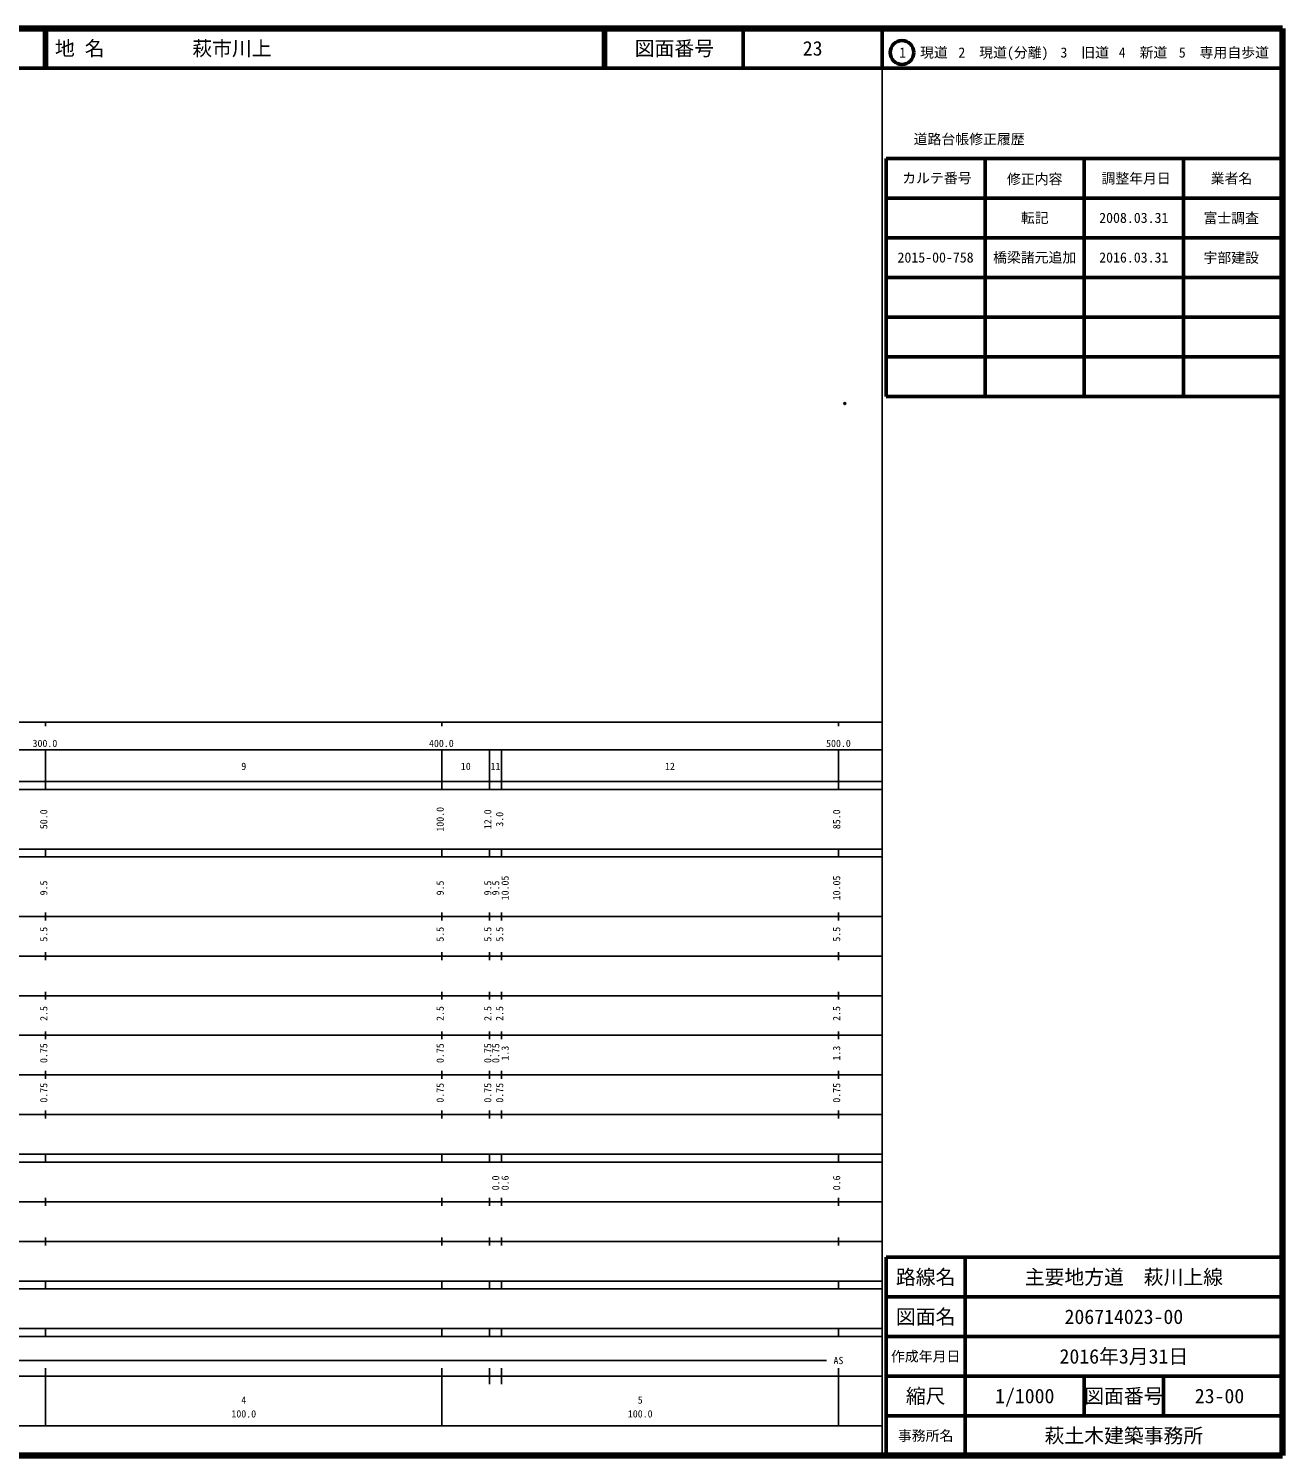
# Model space of a CAD drawing. Units: millimetres on the paper. Extents: x 40 to 680, y 20 to 380.
# Drawn here: x 363.7 to 680, y 20 to 380 of the extents above; entities that cross this region are included whole.
import ezdxf
from ezdxf.enums import TextEntityAlignment as Align

# ---------------------------------------------------------------- set-up
doc = ezdxf.new("R2010")
doc.units = ezdxf.units.MM
doc.header["$PDMODE"] = 32
doc.header["$PDSIZE"] = 0.5
doc.layers.add('M-OTRS', color=6, linetype='Continuous')
doc.layers.add('M-TTL-TXT', color=7, linetype='Continuous')
for name, color, linetype, lineweight in [('M-TTL', 2, 'Continuous', 140), ('M-TTL-BAND', 7, 'Continuous', 25), ('M-TTL-FRAM', 2, 'Continuous', 50), ('M-TTL-LINE', 7, 'Continuous', 50)]:
    doc.layers.add(name, color=color, linetype=linetype, lineweight=lineweight)
doc.styles.add('ＭＳ ゴシック', font='')
doc.styles.get('ＭＳ ゴシック').set_extended_font_data('MS Gothic')

msp = doc.modelspace()

# ---------------------------------------------------------------- linework, layer by layer
at = {"layer": 'M-OTRS'}
msp.add_point((569.585, 285.394), dxfattribs=at)
at = {"layer": 'M-TTL'}
for p, q in [((680, 380), (40, 380)), ((680, 20), (680, 380)), ((40, 20), (680, 20))]:
    msp.add_line(p, q, dxfattribs=at)
at = {"layer": 'M-TTL-BAND'}
for p, q in [((579, 20), (579, 370)), ((40, 205), (579, 205)), ((368, 205), (368, 204)), ((468, 205), (468, 204)), ((568, 205), (568, 204)), ((68, 198), (579, 198)), ((368, 188), (368, 198)), ((468, 188), (468, 198)), ((480, 188), (480, 198)), ((483, 188), (483, 198)), ((568, 188), (568, 198)), ((40, 190), (579, 190)), ((40, 188), (579, 188)), ((40, 173), (579, 173)), ((368, 171), (368, 173)), ((468, 171), (468, 173)), ((480, 171), (480, 173)), ((483, 171), (483, 173)), ((568, 171), (568, 173)), ((40, 171), (579, 171)), ((40, 156), (579, 156)), ((368, 155), (368, 157)), ((468, 155), (468, 157)), ((480, 155), (480, 157)), ((483, 155), (483, 157)), ((568, 155), (568, 157)), ((46, 146), (579, 146)), ((368, 145), (368, 147)), ((468, 145), (468, 147)), ((480, 145), (480, 147)), ((483, 145), (483, 147)), ((568, 145), (568, 147)), ((368, 135), (368, 137)), ((468, 135), (468, 137)), ((480, 135), (480, 137)), ((483, 135), (483, 137)), ((568, 135), (568, 137)), ((52, 136), (579, 136)), ((46, 126), (579, 126)), ((368, 125), (368, 127)), ((468, 125), (468, 127)), ((480, 125), (480, 127)), ((483, 125), (483, 127)), ((568, 125), (568, 127)), ((52, 116), (579, 116)), ((368, 115), (368, 117)), ((468, 115), (468, 117)), ((480, 115), (480, 117)), ((483, 115), (483, 117)), ((568, 115), (568, 117)), ((46, 106), (579, 106)), ((368, 105), (368, 107)), ((468, 105), (468, 107)), ((480, 105), (480, 107)), ((483, 105), (483, 107)), ((568, 105), (568, 107)), ((40, 96), (579, 96)), ((40, 94), (579, 94)), ((368, 94), (368, 96)), ((468, 94), (468, 96)), ((480, 94), (480, 96)), ((483, 94), (483, 96)), ((568, 94), (568, 96)), ((49, 84), (579, 84)), ((368, 83), (368, 85)), ((468, 83), (468, 85)), ((480, 83), (480, 85)), ((483, 83), (483, 85)), ((568, 83), (568, 85)), ((40, 74), (579, 74)), ((368, 73), (368, 75)), ((468, 73), (468, 75)), ((480, 73), (480, 75)), ((483, 73), (483, 75)), ((568, 73), (568, 75)), ((40, 64), (579, 64)), ((40, 62), (579, 62)), ((368, 62), (368, 64)), ((468, 62), (468, 64)), ((480, 62), (480, 64)), ((483, 62), (483, 64)), ((568, 62), (568, 64)), ((40, 52), (579, 52)), ((368, 50), (368, 52)), ((468, 50), (468, 52)), ((480, 50), (480, 52)), ((483, 50), (483, 52)), ((568, 50), (568, 52)), ((40, 50), (579, 50)), ((71, 44), (565, 44)), ((40, 40), (579, 40)), ((368, 27.5), (368, 42)), ((468, 27.5), (468, 42)), ((480, 38), (480, 42)), ((483, 38), (483, 42)), ((568, 27.5), (568, 42)), ((68, 27.5), (579, 27.5))]:
    msp.add_line(p, q, dxfattribs=at)
at = {"layer": 'M-TTL-FRAM'}
for p, q in [((580, 347.197), (580, 287.197)), ((580, 347.197), (680, 347.197)), ((580, 287.197), (680, 287.197)), ((680, 70), (580, 70)), ((580, 70), (580, 20))]:
    msp.add_line(p, q, dxfattribs=at)
at = {"layer": 'M-TTL-LINE'}
for p, q in [((367.75, 380), (367.75, 370)), ((368.25, 380), (368.25, 370)), ((508.747, 380), (508.747, 370)), ((509.247, 380), (509.247, 370)), ((543.997, 380), (543.997, 370)), ((579, 380), (579, 370)), ((40, 370), (680, 370)), ((605, 347.197), (605, 287.197)), ((630, 347.197), (630, 287.197)), ((655, 347.197), (655, 287.197)), ((580, 337.197), (680, 337.197)), ((580, 327.197), (680, 327.197)), ((580, 317.197), (680, 317.197)), ((580, 307.197), (680, 307.197)), ((580, 297.197), (680, 297.197)), ((600, 70), (600, 20)), ((680, 60), (580, 60)), ((680, 50), (580, 50)), ((680, 40), (580, 40)), ((630, 40), (630, 30)), ((650, 40), (650, 30)), ((680, 30), (580, 30))]:
    msp.add_line(p, q, dxfattribs=at)
msp.add_circle((584.031, 373.958), 3, dxfattribs=at)

# ---------------------------------------------------------------- texts
at = {"layer": 'M-TTL-BAND', "style": 'ＭＳ ゴシック'}
for s, p in [('300.0', (367.844, 198.195)), ('400.0', (467.844, 198.195)), ('500.0', (568, 198.195)), ('9', (418, 192.405)), ('10', (474, 192.405)), ('11', (481.5, 192.405)), ('12', (525.5, 192.405)), ('AS', (568, 42.5)), ('4', (418, 32.523)), ('5', (518, 32.523)), ('100.0', (418, 29.033)), ('100.0', (518, 29.033))]:
    msp.add_text(s, height=1.833, dxfattribs=at).set_placement(p, align=Align.BOTTOM_CENTER)
for s, p in [('50.0', (369, 180.5)), ('100.0', (469, 180.5)), ('12.0', (481, 180.5)), ('3.0', (484, 180.5)), ('85.0', (569, 180.5)), ('10.05', (485.37, 163.174)), ('10.05', (569, 163.174)), ('9.5', (369, 163.174)), ('9.5', (469, 163.174)), ('9.5', (481, 163.174)), ('9.5', (483, 163.174)), ('5.5', (369, 151.5)), ('5.5', (469, 151.5)), ('5.5', (481, 151.5)), ('5.5', (484, 151.5)), ('5.5', (569, 151.5)), ('2.5', (369, 131.5)), ('2.5', (469, 131.5)), ('2.5', (481, 131.5)), ('2.5', (484, 131.5)), ('2.5', (569, 131.5)), ('0.75', (369, 121.5)), ('0.75', (469, 121.5)), ('0.75', (481, 121.5)), ('0.75', (483, 121.5)), ('1.3', (485.37, 121.5)), ('1.3', (569, 121.5)), ('0.75', (369, 111.5)), ('0.75', (469, 111.5)), ('0.75', (481, 111.5)), ('0.75', (484, 111.5)), ('0.75', (569, 111.5)), ('0.0', (483, 88.764)), ('0.6', (485.37, 88.764)), ('0.6', (569, 88.764))]:
    msp.add_text(s, height=1.833, rotation=90, dxfattribs=at).set_placement(p, align=Align.BOTTOM_CENTER)
at = {"layer": 'M-TTL-TXT', "style": 'ＭＳ ゴシック'}
for s, p in [('地 名', (370.38, 375)), ('萩市川上', (405.024, 375))]:
    msp.add_text(s, height=3.666, dxfattribs=at).set_placement(p, align=Align.MIDDLE_LEFT)
for s, height, p in [('図面番号', 3.666, (526.622, 375)), ('23', 3.666, (561.497, 375)), ('1\u3000現道', 2.566, (589.448, 373.958)), ('2\u3000現道(分離)', 2.566, (609.619, 373.958)), ('3\u3000旧道', 2.566, (630.121, 373.958)), ('4\u3000新道', 2.566, (644.824, 373.958)), ('5\u3000専用自歩道', 2.566, (665.228, 373.958)), ('道路台帳修正履歴', 2.566, (600.968, 352.113)), ('カルテ番号', 2.566, (592.839, 342.277)), ('修正内容', 2.566, (617.509, 342.023)), ('調整年月日', 2.566, (643.089, 342.197)), ('業者名', 2.566, (667.134, 342.197)), ('転記', 2.566, (617.5, 332.245)), ('2008.03.31', 2.566, (642.5, 332.245)), ('富士調査', 2.566, (667.077, 332.189)), ('2015-00-758', 2.566, (592.5, 322.245)), ('橋梁諸元追加', 2.566, (617.5, 322.245)), ('2016.03.31', 2.566, (642.5, 322.245)), ('宇部建設', 2.566, (667.077, 322.189)), ('路線名', 3.666, (590, 65)), ('路線名', 3.666, (590, 65)), ('主要地方道\u3000萩川上線', 3.666, (640, 65)), ('図面名', 3.666, (590, 55)), ('図面名', 3.666, (590, 55)), ('206714023-00', 3.666, (640, 55)), ('2016年3月31日', 3.666, (640, 45)), ('作成年月日', 2.566, (590, 45)), ('作成年月日', 2.566, (590, 45)), ('縮尺', 3.666, (590, 35)), ('縮尺', 3.666, (590, 35)), ('1/1000', 3.666, (615, 35)), ('図面番号', 3.666, (640, 35)), ('図面番号', 3.666, (640, 35)), ('23-00', 3.666, (664.125, 35)), ('事務所名', 2.566, (590, 25)), ('事務所名', 2.566, (590, 25)), ('萩土木建築事務所', 3.666, (640, 25))]:
    msp.add_text(s, height=height, dxfattribs=at).set_placement(p, align=Align.MIDDLE_CENTER)

doc.saveas('drawing.dxf')
